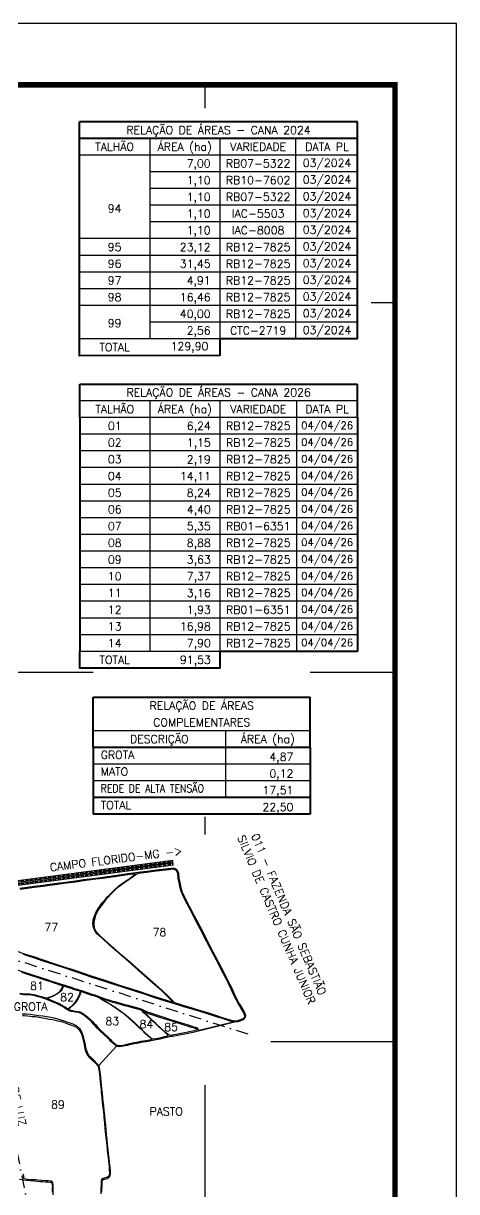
# Model space of a CAD drawing. Extents: x 725070 to 730320, y 7821509 to 7828934.
# Drawn here: x 728562 to 730320, y 7824190 to 7828934 of the extents above; entities that cross this region are included whole.
import ezdxf
from ezdxf.enums import TextEntityAlignment as Align

# ---------------------------------------------------------------- set-up
doc = ezdxf.new("R2010")
doc.units = 0
doc.header["$MEASUREMENT"] = 0
for name, pattern in [('CONTINUO', [0]), ('DASHDOT', [1, 0.5, -0.25, 0, -0.25]), ('DASHED2', [0.375, 0.25, -0.125]), ('LIN0', [0])]:
    doc.linetypes.add(name, pattern=pattern)
for name, color, linetype in [('0114000751', 1, 'Continuous'), ('CONFRONTANTES', 7, 'Continuous'), ('ESTRADA', 1, 'Continuous'), ('GROTA', 1, 'Continuous'), ('MALHA', 8, 'Continuous'), ('MARGEM', 5, 'Continuous'), ('QUADRO_DE_AREAS_CANA_2026', 7, 'Continuous'), ('QUADRO_DE_AREAS_CANA_ANTIGA', 7, 'Continuous'), ('QUADRO_DE_AREAS_COMPLEMENTARES', 7, 'Continuous'), ('REDE_DE_LUZ', 6, 'DASHDOT'), ('TEXTO', 7, 'Continuous')]:
    doc.layers.add(name, color=color, linetype=linetype)
for name, color, linetype, lineweight in [('0114000751077', 5, 'Continuous', 25), ('0114000751078', 5, 'Continuous', 25), ('0114000751081', 5, 'Continuous', 25), ('0114000751082', 5, 'Continuous', 25), ('0114000751083', 5, 'Continuous', 25), ('0114000751084', 5, 'Continuous', 25), ('0114000751085', 5, 'Continuous', 25), ('0114000751089', 5, 'Continuous', 25)]:
    doc.layers.add(name, color=color, linetype=linetype, lineweight=lineweight)
doc.styles.add('Simplex', font='simplex.shx')

msp = doc.modelspace()

# ---------------------------------------------------------------- linework, layer by layer
at = {"layer": '0114000751', "flags": 128}
for points in [[(728879.7, 7824187.6), (728880.4, 7824200.9), (728881.3, 7824211.9), (728881.7, 7824216.9), (728881.4, 7824228.3), (728881.6, 7824232.1), (728882.6, 7824236.3), (728887.1, 7824239.3), (728890.7, 7824240.6), (728901.8, 7824243), (728910.3, 7824248.6), (728913.5, 7824253.5), (728915.8, 7824264.4), (728915, 7824274.1), (728913.6, 7824290), (728911.9, 7824306.9), (728909.9, 7824324.7), (728907.8, 7824343.1), (728905.7, 7824361.5), (728903.8, 7824381), (728901.7, 7824401.1), (728899.5, 7824421.2), (728897.4, 7824441), (728895.7, 7824460), (728893.9, 7824479.7), (728891.9, 7824499.3), (728889.8, 7824518.7), (728887.6, 7824537.7), (728885.7, 7824555.6), (728884, 7824572.6), (728882.3, 7824589.5), (728880.5, 7824606.7), (728878.8, 7824622.7), (728877.2, 7824637.9), (728875.8, 7824652.1), (728874.3, 7824668.2), (728872.3, 7824684.1), (728871.2, 7824691.6), (728869.1, 7824700.2), (728867.9, 7824701.6), (728939.2, 7824780.5), (728942.9, 7824780.1), (728950.7, 7824779.2), (728967.1, 7824781.3), (728984.4, 7824784.9), (728993.4, 7824786.9), (729011.9, 7824791.2), (729029.8, 7824794.6), (729039.4, 7824796.3), (729060, 7824799.8), (729074.7, 7824802.6), (729092.9, 7824806), (729108.4, 7824809), (729117.1, 7824810.9), (729136.2, 7824815.4), (729149.6, 7824818.4), (729159.8, 7824820.6), (729166.7, 7824821.6), (729182.2, 7824824.1), (729201.5, 7824828.1), (729224.6, 7824832.6), (729235.6, 7824834.8), (729256.3, 7824839.1), (729418.5, 7824879), (729433.6, 7824881.2), (729441, 7824883.3), (729455.4, 7824889.4), (729463.9, 7824897.8), (729464.8, 7824904.9), (729459.8, 7824918.2), (729451, 7824934.2), (729440.6, 7824950.5), (729435.3, 7824958.5), (729429.7, 7824969.5), (729418.8, 7824991.8), (729409, 7825014.3), (729399.8, 7825033), (729394.7, 7825043.2), (729383.5, 7825064.9), (729377.5, 7825076.3), (729365.7, 7825099), (729354.3, 7825121.6), (729348.6, 7825132.1), (729324.5, 7825177.6), (729310.2, 7825205.5), (729303.5, 7825218.8), (729290.8, 7825244.2), (729267, 7825288.9), (729256.8, 7825309), (729216, 7825386.4), (729208.2, 7825404.9), (729204.9, 7825414.6), (729202.1, 7825424.7), (729197.5, 7825445), (729195.8, 7825455.1), (729194.4, 7825464.6), (729192.1, 7825483.3), (729186.3, 7825494.7), (729182.1, 7825499.1), (729172.4, 7825503.6), (729150.6, 7825501.3), (729113.1, 7825496.6), (729090.9, 7825493.5), (729062.8, 7825489.8), (729037.7, 7825486.6), (729027.6, 7825485.4), (729006.9, 7825482.7), (728984.8, 7825479.9), (728932.2, 7825472.3), (728901.3, 7825468), (728885.4, 7825465.8), (728855.6, 7825462), (728805.6, 7825455.7), (728773.3, 7825451.1), (728723.7, 7825444.5), (728707.9, 7825442.2), (728658.6, 7825435.2), (728641.5, 7825433), (728604.9, 7825428.3), (728586.1, 7825425.8), (728547.5, 7825420.4)], [(728545.8, 7824239.9), (728562.9, 7824238.3), (728572.6, 7824236.1), (728604.8, 7824233.6), (728617.1, 7824232.9), (728628.9, 7824231.7), (728639.4, 7824230.8), (728650.4, 7824230.2), (728661.3, 7824229.4), (728669.4, 7824228.7), (728672.9, 7824228.4), (728676.6, 7824225.4), (728677.7, 7824223.2), (728679.2, 7824214.3), (728678.6, 7824201.2), (728678.6, 7824188.1)]]:
    msp.add_lwpolyline(points, dxfattribs=at)
at = {"layer": '0114000751077', "linetype": 'CONTINUO'}
msp.add_lwpolyline([(728535.5, 7825166), (728562.1, 7825157.5), (728574.6, 7825153.5), (728603.4, 7825144.1), (728642.6, 7825131.3), (728685.4, 7825116.8), (728730.5, 7825101.9), (728762.4, 7825091.5), (728778.3, 7825086.4), (728841.5, 7825065.1), (728888.5, 7825049.4), (728920.1, 7825039.3), (728952.4, 7825028.8), (729022.4, 7825006.4), (729057.3, 7824995), (729090.4, 7824984), (729120.9, 7824974.2), (729151.4, 7824964.7), (729165.8, 7824960.2), (729170.2, 7824958.9), (729162, 7824967.2), (729149.7, 7824980.1), (729132.2, 7824997.2), (729122.4, 7825006.3), (729076.9, 7825046.2), (729039.7, 7825078.8), (729013.3, 7825102.1), (728986.9, 7825125.5), (728960.3, 7825148.8), (728946.8, 7825160.5), (728933.5, 7825172), (728907.1, 7825195.1), (728885.3, 7825214.5), (728876, 7825222.9), (728860.4, 7825237), (728850.1, 7825252.5), (728846.7, 7825261.1), (728843.2, 7825280.1), (728846.8, 7825299.1), (728849.7, 7825308.4), (728857.5, 7825326.5), (728868.9, 7825344.6), (728875.1, 7825353.5), (728881.8, 7825362), (728896.8, 7825379.4), (728905.1, 7825388.2), (728913.6, 7825397.3), (728931.2, 7825416.1), (728949.2, 7825431.7), (728958.6, 7825438.7), (728968.3, 7825445), (728986.4, 7825457.3), (728994.8, 7825463.2), (729016.3, 7825479.9), (729016.3, 7825479.9), (729007.4, 7825478.8), (728985.4, 7825475.9), (728932.7, 7825468.4), (728901.8, 7825464.1), (728885.9, 7825461.9), (728856.1, 7825458.1), (728806.1, 7825451.7), (728773.8, 7825447.2), (728724.3, 7825440.5), (728708.5, 7825438.2), (728659.1, 7825431.3), (728642, 7825429), (728605.4, 7825424.4), (728586.6, 7825421.8), (728548, 7825416.4)], dxfattribs=at)
at = {"layer": '0114000751078', "linetype": 'CONTINUO'}
msp.add_lwpolyline([(729023, 7825480.8), (728995.1, 7825459.9), (728985.8, 7825453.3), (728975.5, 7825446.3), (728955.2, 7825431.9), (728945.2, 7825424.4), (728936.1, 7825416.5), (728919.8, 7825400.1), (728904.2, 7825384.2), (728896.7, 7825375.7), (728882.4, 7825357.9), (728869.8, 7825339.6), (728864.1, 7825330.2), (728854, 7825310.7), (728848.5, 7825290.3), (728847.5, 7825280.5), (728849, 7825261.7), (728856.2, 7825247.5), (728867.7, 7825234.2), (728874.1, 7825227.7), (728894, 7825210.3), (728904.8, 7825200.8), (728928, 7825180), (728953.5, 7825157.5), (728966.4, 7825146.4), (728992.2, 7825124.3), (729018.7, 7825101.1), (729031.9, 7825089.3), (729085.4, 7825042.1), (729098.8, 7825030.3), (729125.7, 7825006.8), (729148.3, 7824985.5), (729175.3, 7824957.4), (729192.8, 7824952.1), (729208.9, 7824947.3), (729241.6, 7824937.4), (729275.7, 7824927.3), (729308.8, 7824916.7), (729341.6, 7824906.2), (729373.2, 7824896.1), (729400.5, 7824887.8), (729418.7, 7824883), (729432.7, 7824885.1), (729439.6, 7824887), (729453.2, 7824892.8), (729460.1, 7824899.7), (729460.7, 7824904.4), (729456.1, 7824916.5), (729447.6, 7824932.1), (729437.3, 7824948.3), (729431.8, 7824956.5), (729426.1, 7824967.7), (729415.2, 7824990.1), (729405.3, 7825012.7), (729396.2, 7825031.3), (729391.2, 7825041.3), (729380, 7825063.1), (729374, 7825074.5), (729362.1, 7825097.2), (729350.8, 7825119.8), (729345.1, 7825130.3), (729321, 7825175.8), (729306.7, 7825203.7), (729299.9, 7825217), (729287.3, 7825242.3), (729263.5, 7825287.1), (729253.2, 7825307.2), (729212.4, 7825384.7), (729204.4, 7825403.5), (729201, 7825413.4), (729198.2, 7825423.7), (729193.6, 7825444.2), (729191.9, 7825454.4), (729190.5, 7825464), (729188.3, 7825482.1), (729183, 7825492.3), (729179.7, 7825495.8), (729171.7, 7825499.5), (729151.1, 7825497.3), (729113.6, 7825492.6), (729091.5, 7825489.5), (729063.3, 7825485.8), (729038.2, 7825482.6), (729028.1, 7825481.4), (729023, 7825480.8)], close=True, dxfattribs=at)
at = {"layer": '0114000751081', "linetype": 'CONTINUO'}
msp.add_lwpolyline([(728547.9, 7824996.1), (728563, 7824993.6), (728578.3, 7824993.6), (728586.5, 7824993), (728595.2, 7824991.8), (728610.8, 7824988.7), (728617.7, 7824986.8), (728634.4, 7824981.7), (728643.2, 7824978.9), (728651.3, 7824976.6), (728655.2, 7824976.5), (728662.9, 7824978), (728675.1, 7824982.8), (728681.3, 7824985.6), (728694.2, 7824992), (728705.2, 7824998.9), (728709.7, 7825002.8), (728716.6, 7825011.4), (728722.3, 7825025.5), (728722.3, 7825025.5), (728720.6, 7825026.1), (728715.6, 7825027.4), (728668.4, 7825042.7), (728662.6, 7825044.2), (728554.8, 7825079.1)], dxfattribs=at)
at = {"layer": '0114000751082', "linetype": 'CONTINUO'}
msp.add_lwpolyline([(728793.7, 7825002.4), (728790.5, 7825003.5), (728779.8, 7825006.6), (728772.2, 7825008.7), (728764.9, 7825011.2), (728759.7, 7825013.2), (728724.1, 7825024.9), (728722.2, 7825019.6), (728720.3, 7825015.3), (728714.9, 7825004.6), (728704.9, 7824996.8), (728694.3, 7824990.1), (728682.9, 7824984.2), (728676.9, 7824981.5), (728658.4, 7824974.2), (728661.5, 7824973.1), (728665.5, 7824971.1), (728671.3, 7824968.4), (728683.9, 7824963.2), (728690.7, 7824960.6), (728697.7, 7824957.5), (728711.9, 7824950.6), (728724.6, 7824943.3), (728730.2, 7824939.8), (728740.2, 7824933.3), (728743.4, 7824933.4), (728747.3, 7824935.7), (728749.4, 7824937.1), (728753.6, 7824940.3), (728762, 7824947.2), (728770.3, 7824956.1), (728778.3, 7824968.2), (728782, 7824974.6), (728789, 7824988.5), (728790.5, 7824994.2)], close=True, dxfattribs=at)
at = {"layer": '0114000751083', "linetype": 'CONTINUO'}
msp.add_lwpolyline([(729084.5, 7824808.5), (729073.1, 7824817.6), (729068.4, 7824821.7), (729056.4, 7824832.6), (729040.5, 7824847.8), (729032.2, 7824855.6), (729015.3, 7824871.6), (729000.4, 7824885.3), (728992.7, 7824892.1), (728977, 7824905.4), (728968.8, 7824911.6), (728952.5, 7824923.7), (728936.3, 7824935.3), (728920, 7824945.9), (728912.2, 7824950.7), (728883.4, 7824967.4), (728877.1, 7824971.2), (728867, 7824977.8), (728851.2, 7824983.4), (728839.3, 7824986.8), (728795, 7825002), (728793.5, 7824996), (728789.4, 7824985.5), (728787.2, 7824980.9), (728782.5, 7824972), (728779.8, 7824967.8), (728773.6, 7824957.7), (728770.7, 7824954), (728762.6, 7824945.1), (728744.6, 7824931), (728753.2, 7824926.4), (728756, 7824925.9), (728760.5, 7824925.2), (728772.7, 7824923.3), (728785.9, 7824921.4), (728791.6, 7824919.7), (728801.1, 7824914.9), (728811.1, 7824908.2), (728815.8, 7824904.6), (728824.5, 7824896.9), (728835.6, 7824887.2), (728840.9, 7824882.2), (728850.9, 7824871.8), (728855.1, 7824867.1), (728864.5, 7824857), (728876.6, 7824844.6), (728888.9, 7824833.5), (728894.3, 7824828.6), (728903.7, 7824819.8), (728915, 7824807.4), (728920.9, 7824801.3), (728927.1, 7824795.3), (728938.7, 7824786.6), (728944, 7824784), (728950.7, 7824783.2), (728966.4, 7824785.2), (728983.6, 7824788.8), (728992.5, 7824790.8), (729011, 7824795.1), (729029.1, 7824798.6), (729038.8, 7824800.3), (729059.3, 7824803.8), (729073.9, 7824806.5), (729084.5, 7824808.5)], close=True, dxfattribs=at)
at = {"layer": '0114000751084', "linetype": 'CONTINUO'}
msp.add_lwpolyline([(728876.3, 7824974.5), (728890.6, 7824965.2), (728909, 7824954.6), (728918.6, 7824948.8), (728938.6, 7824935.8), (728958, 7824922), (728967.6, 7824914.8), (728987, 7824899.8), (729003.4, 7824885), (729011.5, 7824877.4), (729027.8, 7824862), (729052.9, 7824838.1), (729068.1, 7824823.6), (729079.4, 7824814.2), (729084.2, 7824811.5), (729092.1, 7824809.9), (729107.6, 7824812.9), (729116.2, 7824814.8), (729135.3, 7824819.3), (729148.8, 7824822.3), (729150, 7824822.5), (729146.8, 7824826.3), (729143.7, 7824829.4), (729134.2, 7824838.3), (729120.6, 7824850.7), (729113.5, 7824857.2), (729098.9, 7824870.7), (729083.9, 7824884.8), (729061.4, 7824905.8), (729050.8, 7824916.3), (729042, 7824925.8), (729035.8, 7824928.8), (729030.6, 7824930), (728986.2, 7824941.2), (728973.7, 7824944), (728946.5, 7824952.4), (728936.7, 7824954.9), (728925.4, 7824958.4), (728919.7, 7824960.2), (728908.6, 7824963.7), (728897.8, 7824966.9), (728876.3, 7824974.5)], close=True, dxfattribs=at)
at = {"layer": '0114000751085', "linetype": 'CONTINUO'}
msp.add_lwpolyline([(729045.3, 7824924.2), (729067, 7824913.7), (729073.4, 7824911.6), (729086, 7824907.6), (729097.6, 7824904.1), (729110.1, 7824900), (729135.6, 7824891.8), (729150.5, 7824887), (729176.5, 7824878.9), (729204.3, 7824870), (729213, 7824867.3), (729230.1, 7824861.9), (729252.9, 7824854.5), (729264.8, 7824851), (729267.7, 7824846.6), (729255.3, 7824843), (729234.8, 7824838.7), (729223.9, 7824836.5), (729200.7, 7824832), (729181.5, 7824828), (729166.1, 7824825.5), (729159.1, 7824824.5), (729149.9, 7824827.6), (729145.2, 7824830.6), (729136, 7824839.2), (729122.8, 7824851), (729116.4, 7824856.9), (729103.6, 7824868.8), (729098.2, 7824874), (729087.4, 7824884.1), (729076.5, 7824893.8), (729066.8, 7824903.2), (729061.9, 7824908), (729045.3, 7824924.2)], close=True, dxfattribs=at)
at = {"layer": '0114000751089', "linetype": 'CONTINUO', "elevation": 735.8}
for points in [[(728557.5, 7824905.4), (728564.3, 7824905), (728578, 7824903.9), (728590.4, 7824902.3), (728596.8, 7824901.7), (728610.2, 7824900.9), (728647.5, 7824894.7), (728660.3, 7824892.1), (728666.7, 7824890.8), (728679.5, 7824888.4), (728692.6, 7824885.5), (728698.9, 7824884.1), (728711.1, 7824881.6), (728724.4, 7824877.7), (728731.1, 7824875.4), (728744.5, 7824869.9), (728757.6, 7824865.3), (728764.3, 7824862.7), (728777.9, 7824857.2), (728787.7, 7824846.9), (728791.8, 7824840.7), (728798.4, 7824826.2), (728802.5, 7824811.3), (728804.3, 7824803.4), (728807.8, 7824787.2), (728811.7, 7824769.6), (728814.1, 7824761.8), (728819.5, 7824748.2), (728826.1, 7824738.6), (728830.7, 7824733.6), (728842.3, 7824723), (728853.8, 7824712), (728858.4, 7824707), (728865.4, 7824698.4), (728867.2, 7824690.8), (728868.2, 7824684.9), (728870.2, 7824669.1), (728871.9, 7824651.7), (728874.7, 7824623), (728876.9, 7824602.4), (728878, 7824592.2), (728880, 7824572.3), (728882.1, 7824551.6), (728883.2, 7824541.6), (728885.4, 7824522.1), (728887.6, 7824502.2), (728888.7, 7824491.5), (728890.9, 7824468.8), (728892.9, 7824445.2), (728894.1, 7824433.7), (728896.6, 7824410.9), (728898.9, 7824389.7), (728900, 7824379.1), (728902.1, 7824357.4), (728904.5, 7824336.4), (728907.9, 7824306.5), (728909.7, 7824288.8), (728910.5, 7824280.4), (728911.7, 7824264.6), (728909.7, 7824255.1), (728907.4, 7824251.5), (728900.2, 7824246.8), (728889.5, 7824244.5), (728885.3, 7824242.9), (728879, 7824238.7), (728877.6, 7824232.7), (728877.4, 7824228.4), (728877.7, 7824217), (728876.6, 7824203.9), (728876.1, 7824196.7), (728875.4, 7824181.4)], [(728682.9, 7824176.4), (728682.5, 7824192.8), (728682.5, 7824200.5), (728683.2, 7824214.5), (728681.5, 7824224.5), (728679.8, 7824228), (728674.5, 7824232.2), (728661.7, 7824233.4), (728654.2, 7824233.9), (728637, 7824235), (728620.4, 7824236.5), (728611.7, 7824237.2), (728593.7, 7824238.4), (728578.9, 7824239.4), (728573.3, 7824240), (728565.8, 7824241.7), (728564.9, 7824244.1), (728564.3, 7824245.3), (728564, 7824246.5), (728563.8, 7824248.1), (728562.9, 7824250.6), (728562.9, 7824252.7), (728561.7, 7824256.4), (728562, 7824257.2), (728560.7, 7824260.6)]]:
    msp.add_lwpolyline(points, dxfattribs=at)
at = {"layer": 'ESTRADA', "linetype": 'ByBlock'}
for points in [[(728476.4, 7825444.8), (729168.9, 7825536.1)], [(728477.2, 7825437.9), (729169.6, 7825529.1)], [(728477.8, 7825433.2), (729170.1, 7825524.4)], [(728478.7, 7825426.2), (729170.9, 7825517.4)]]:
    msp.add_lwpolyline(points, dxfattribs=at)
at = {"layer": 'ESTRADA', "linetype": 'DASHED2', "ltscale": 50}
for points in [[(728476.8, 7825441.4), (729169.2, 7825532.6)], [(728478.3, 7825429.7), (729170.5, 7825520.9)]]:
    msp.add_lwpolyline(points, dxfattribs=at)
at = {"layer": 'GROTA'}
msp.add_lwpolyline([(728557, 7824912.1), (728574.5, 7824911.8), (728591.1, 7824910.1), (728605.7, 7824907.6), (728623.1, 7824905.1), (728640.8, 7824903.1), (728657, 7824901.1), (728673.7, 7824897.9), (728691.8, 7824893.9), (728707.9, 7824889.4), (728722.7, 7824884.4), (728736.7, 7824879.8), (728749.6, 7824875.8), (728762.5, 7824871.1), (728776.3, 7824864.6), (728789.7, 7824852.7), (728798.5, 7824836.5), (728803.9, 7824820.3), (728808.1, 7824803.6), (728812, 7824786.5), (728815.6, 7824770.4), (728820.6, 7824755.7), (728828, 7824742.9), (728837.6, 7824732.6), (728849.1, 7824722), (728859.4, 7824710.7), (728867.9, 7824701.6), (728939.2, 7824780.5), (728939.2, 7824780.5), (728936.6, 7824783.2), (728924.5, 7824792.2), (728918.1, 7824798.5), (728912.1, 7824804.7), (728900.9, 7824817), (728891.6, 7824825.6), (728886.2, 7824830.6), (728873.8, 7824841.7), (728861.6, 7824854.2), (728852.2, 7824864.4), (728847.9, 7824869.1), (728838.1, 7824879.3), (728833, 7824884.2), (728821.8, 7824893.9), (728813.3, 7824901.5), (728808.8, 7824905), (728799.1, 7824911.4), (728790.1, 7824916), (728785, 7824917.4), (728772.1, 7824919.3), (728759.8, 7824921.2), (728755.3, 7824922), (728751.9, 7824922.6), (728738.2, 7824929.9), (728728.1, 7824936.4), (728722.5, 7824939.8), (728710, 7824947.1), (728696, 7824953.9), (728689.2, 7824956.8), (728682.4, 7824959.5), (728669.7, 7824964.8), (728663.8, 7824967.5), (728660, 7824969.4), (728650.1, 7824972.8), (728642.1, 7824975.1), (728633.2, 7824977.9), (728616.6, 7824982.9), (728609.9, 7824984.8), (728594.5, 7824987.9), (728586.1, 7824989.1), (728578.2, 7824989.6), (728562.7, 7824989.6), (728547, 7824992.2)], dxfattribs=at)
at = {"layer": 'MALHA'}
for points in [[(729300, 7828589.5), (729300, 7828684)], [(729973.8, 7827800), (730070.3, 7827800)], [(727697.5, 7826300), (728845.5, 7826300)], [(729726.1, 7826300), (730070.3, 7826300)], [(729300, 7825639.5), (729300, 7825711.2)], [(729565.6, 7824800), (730070.3, 7824800)], [(729300, 7822345), (729300, 7824621.9)]]:
    msp.add_lwpolyline(points, dxfattribs=at)
at = {"layer": 'MARGEM', "color": 174, "linetype": 'LIN0', "flags": 128}
msp.add_lwpolyline([(730320.3, 7821509), (730320.3, 7828934), (725070.3, 7828934), (725070.3, 7821509)], close=True, dxfattribs=at)
at = {"layer": 'MARGEM', "color": 174, "linetype": 'LIN0', "const_width": 22.7, "flags": 128}
msp.add_lwpolyline([(730070.3, 7822345), (730070.3, 7828684), (725320.3, 7828684), (725320.3, 7822345)], close=True, dxfattribs=at)
at = {"layer": 'QUADRO_DE_AREAS_CANA_2026', "color": 174, "linetype": 'ByBlock', "lineweight": 40}
for p, q in [((728790.2, 7827333.4), (728790.2, 7827469.1)), ((728790.2, 7827469.1), (729918.6, 7827469.1)), ((729918.6, 7827333.4), (729918.6, 7827469.1)), ((728790.2, 7827333.4), (728790.2, 7826383.4)), ((729918.6, 7827333.4), (729918.6, 7826383.4))]:
    msp.add_line(p, q, dxfattribs=at)
at = {"layer": 'QUADRO_DE_AREAS_CANA_2026', "linetype": 'Continuous'}
for p, q in [((729918.6, 7827401.2), (728790.2, 7827401.2)), ((729074.8, 7827401.2), (729074.8, 7826383.4)), ((729359.5, 7827401.2), (729359.5, 7826383.4)), ((729670.8, 7827401.2), (729670.8, 7826383.4)), ((729918.6, 7827333.4), (728790.2, 7827333.4)), ((729918.6, 7827265.5), (728790.2, 7827265.5)), ((729918.6, 7827197.7), (728790.2, 7827197.7)), ((729918.6, 7827129.8), (728790.2, 7827129.8)), ((729918.6, 7827062), (728790.2, 7827062)), ((729918.6, 7826994.1), (728790.2, 7826994.1)), ((729918.6, 7826926.3), (728790.2, 7826926.3)), ((729918.6, 7826858.4), (728790.2, 7826858.4)), ((729918.6, 7826790.6), (728790.2, 7826790.6)), ((729918.6, 7826722.7), (728790.2, 7826722.7)), ((729918.6, 7826654.8), (728790.2, 7826654.8)), ((729918.6, 7826587), (728790.2, 7826587)), ((729918.6, 7826519.1), (728790.2, 7826519.1)), ((729918.6, 7826451.3), (728790.2, 7826451.3)), ((729359.5, 7826383.4), (728790.2, 7826383.4))]:
    msp.add_line(p, q, dxfattribs=at)
at = {"layer": 'QUADRO_DE_AREAS_CANA_2026', "color": 174, "linetype": 'ByBlock', "lineweight": 40}
msp.add_lwpolyline([(729918.6, 7826383.4), (729359.5, 7826383.4), (729359.5, 7826315.6), (728790.2, 7826315.6), (728790.2, 7826383.4)], dxfattribs=at)
at = {"layer": 'QUADRO_DE_AREAS_CANA_ANTIGA', "color": 174, "linetype": 'ByBlock', "lineweight": 40}
for p, q in [((728789.7, 7827652.6), (728789.7, 7828534.7)), ((729918.1, 7828534.7), (728789.7, 7828534.7)), ((729918.1, 7827652.6), (729918.1, 7828534.7)), ((729918.1, 7828466.9), (728789.7, 7828466.9))]:
    msp.add_line(p, q, dxfattribs=at)
at = {"layer": 'QUADRO_DE_AREAS_CANA_ANTIGA', "linetype": 'Continuous'}
for p, q in [((729074.3, 7828466.9), (729074.3, 7827652.6)), ((729359, 7828466.9), (729359, 7827652.6)), ((729666.5, 7828466.9), (729666.5, 7827652.6)), ((729918.1, 7828399), (728789.7, 7828399)), ((729918.1, 7828331.2), (729074.3, 7828331.2)), ((729918.1, 7828263.3), (729074.3, 7828263.3)), ((729918.1, 7828195.5), (729074.3, 7828195.5)), ((729918.1, 7828127.6), (729074.3, 7828127.6)), ((729918.1, 7828059.8), (728789.7, 7828059.8)), ((729918.1, 7828059.8), (729074.3, 7828059.8)), ((729918.1, 7827991.9), (728789.7, 7827991.9)), ((729918.1, 7827924), (728789.7, 7827924)), ((729918.1, 7827856.2), (728789.7, 7827856.2)), ((729918.1, 7827788.3), (728789.7, 7827788.3)), ((729918.1, 7827720.5), (729074.3, 7827720.5)), ((729359, 7827652.6), (728789.7, 7827652.6))]:
    msp.add_line(p, q, dxfattribs=at)
at = {"layer": 'QUADRO_DE_AREAS_CANA_ANTIGA', "color": 174, "linetype": 'ByBlock', "lineweight": 40}
msp.add_lwpolyline([(729918.1, 7827652.6), (729359, 7827652.6), (729359, 7827584.8), (728789.7, 7827584.2), (728789.7, 7827652.6)], dxfattribs=at)
at = {"layer": 'QUADRO_DE_AREAS_COMPLEMENTARES', "color": 174, "linetype": 'ByBlock', "lineweight": 40}
for p, q in [((728845.5, 7825993.8), (728845.5, 7826197.3)), ((728845.5, 7826197.3), (729726.1, 7826197.3)), ((729726.1, 7825993.8), (729726.1, 7826197.3)), ((728845.5, 7825993.8), (728845.5, 7825790.2)), ((729726.1, 7825993.8), (728845.5, 7825993.8)), ((729726.1, 7825993.8), (729726.1, 7825790.2)), ((729726.1, 7825790.2), (728845.5, 7825790.2)), ((728845.5, 7825790.2), (728845.5, 7825722.4)), ((729726.1, 7825790.2), (729726.1, 7825722.4)), ((729726.1, 7825722.4), (728845.5, 7825722.4))]:
    msp.add_line(p, q, dxfattribs=at)
at = {"layer": 'QUADRO_DE_AREAS_COMPLEMENTARES', "linetype": 'Continuous'}
for p, q in [((729726.1, 7826061.6), (728845.5, 7826061.6)), ((729381.5, 7826061.6), (729381.5, 7825790.2)), ((729726.1, 7825925.9), (728845.5, 7825925.9)), ((729726.1, 7825858.1), (728845.5, 7825858.1))]:
    msp.add_line(p, q, dxfattribs=at)
at = {"layer": 'REDE_DE_LUZ', "ltscale": 100}
for points in [[(729474.4, 7824828.8), (726410.2, 7825809.5)], [(728399.3, 7825512.7), (728393.5, 7825403.2), (728382.9, 7825253.6), (728377.4, 7825137.4), (728598.9, 7824037.1)]]:
    msp.add_lwpolyline(points, dxfattribs=at)
at = {"layer": 'REDE_DE_LUZ', "linetype": 'ByBlock', "ltscale": 100}
msp.add_lwpolyline([(728560.9, 7825153.7), (728573.4, 7825149.7), (728602.1, 7825140.3), (728641.3, 7825127.5), (728684.1, 7825113.1), (728729.3, 7825098.1), (728761.2, 7825087.7), (728777, 7825082.6), (728840.2, 7825061.3), (728887.3, 7825045.6), (728918.8, 7825035.5), (728951.1, 7825025), (729021.1, 7825002.6), (729056, 7824991.2), (729089.2, 7824980.2), (729119.7, 7824970.4), (729150.2, 7824960.8), (729164.6, 7824956.4), (729173.2, 7824953.9), (729191.7, 7824948.3), (729207.8, 7824943.4), (729240.4, 7824933.6), (729274.5, 7824923.4), (729307.5, 7824912.9), (729340.4, 7824902.4), (729372, 7824892.3), (729399.5, 7824883.9), (729418.5, 7824879), (729274.6, 7824843.6), (729267.3, 7824854.4), (729254.1, 7824858.3), (729231.3, 7824865.7), (729214.2, 7824871.1), (729205.5, 7824873.8), (729177.7, 7824882.7), (729151.7, 7824890.8), (729136.8, 7824895.6), (729111.3, 7824903.8), (729098.8, 7824907.9), (729087.2, 7824911.4), (729074.6, 7824915.4), (729068.5, 7824917.4), (729044.4, 7824929.1), (729037.1, 7824932.7), (729031.6, 7824933.8), (728987.1, 7824945.1), (728974.7, 7824947.9), (728947.6, 7824956.2), (728937.8, 7824958.8), (728926.5, 7824962.2), (728920.9, 7824964), (728909.8, 7824967.5), (728899.1, 7824970.7), (728868.7, 7824981.4), (728852.4, 7824987.2), (728840.5, 7824990.6), (728798.9, 7825004.8), (728792.1, 7825007.2), (728791.7, 7825007.3), (728780.8, 7825010.4), (728773.3, 7825012.5), (728766.2, 7825014.9), (728761.1, 7825017), (728727.6, 7825028), (728721.7, 7825029.9), (728716.8, 7825031.2), (728669.5, 7825046.5), (728663.7, 7825048), (728561.7, 7825081.1), (728496.7, 7825102.1)], dxfattribs=at)

# ---------------------------------------------------------------- texts
at = {"layer": 'CONFRONTANTES', "color": 7, "linetype": 'Continuous', "style": 'Simplex'}
for s, p in [('SILVIO DE CASTRO CUNHA JUNIOR', (729429.3, 7825628.4)), ('011 - FAZENDA SÃO SEBASTIÃO   ', (729485.2, 7825635.3))]:
    msp.add_text(s, height=32.5, rotation=653.0404, dxfattribs=at).set_placement(p)
at = {"layer": 'CONFRONTANTES', "linetype": 'Continuous', "style": 'Simplex'}
msp.add_text('CAMPO FLORIDO-MG ->', height=32.5, rotation=7.3277, dxfattribs=at).set_placement((728671.5, 7825489.8))
at = {"layer": 'CONFRONTANTES', "color": 7, "linetype": 'Continuous', "style": 'Simplex'}
msp.add_text('PASTO', height=32.5, dxfattribs=at).set_placement((729073.8, 7824499.2))
at = {"layer": 'QUADRO_DE_AREAS_CANA_2026', "linetype": 'Continuous', "style": 'Simplex'}
for s, height, p in [('RELAÇÃO DE ÁREAS - CANA 2026', 32.5, (729354.4, 7827435.2)), ('TALHÃO', 32.5, (728932.5, 7827367.3)), ('ÁREA (ha)', 32.5, (729217.2, 7827367.3)), ('VARIEDADE', 32.5, (729515.1, 7827367.3)), ('DATA PL', 32.5, (729794.7, 7827367.3)), ('04/04/26', 30, (729794.7, 7827301.6)), ('01', 32.5, (728932.5, 7827299.4)), ('RB12-7825', 32.5, (729515.1, 7827299.4)), ('02', 32.5, (728932.5, 7827231.6)), ('RB12-7825', 32.5, (729515.1, 7827231.6)), ('04/04/26', 30, (729794.7, 7827233.8)), ('03', 32.5, (728932.5, 7827163.7)), ('RB12-7825', 32.5, (729515.1, 7827163.7)), ('04/04/26', 30, (729794.7, 7827165.9)), ('04', 32.5, (728932.5, 7827095.9)), ('RB12-7825', 32.5, (729515.1, 7827095.9)), ('04/04/26', 30, (729794.7, 7827098.1)), ('05', 32.5, (728932.5, 7827028)), ('RB12-7825', 32.5, (729515.1, 7827028)), ('04/04/26', 30, (729794.7, 7827030.2)), ('06', 32.5, (728932.5, 7826960.2)), ('RB12-7825', 32.5, (729515.1, 7826960.2)), ('04/04/26', 30, (729794.7, 7826962.4)), ('07', 32.5, (728932.5, 7826892.3)), ('RB01-6351', 32.5, (729515.1, 7826892.3)), ('04/04/26', 30, (729794.7, 7826894.5)), ('04/04/26', 30, (729794.7, 7826826.7)), ('08', 32.5, (728932.5, 7826824.5)), ('RB12-7825', 32.5, (729515.1, 7826824.5)), ('09', 32.5, (728932.5, 7826756.6)), ('RB12-7825', 32.5, (729515.1, 7826756.6)), ('04/04/26', 30, (729794.7, 7826758.8)), ('10', 32.5, (728932.5, 7826688.8)), ('RB12-7825', 32.5, (729515.1, 7826688.8)), ('04/04/26', 30, (729794.7, 7826691)), ('11', 32.5, (728932.5, 7826620.9)), ('RB12-7825', 32.5, (729515.1, 7826620.9)), ('04/04/26', 30, (729794.7, 7826623.1)), ('12', 32.5, (728932.5, 7826553.1)), ('RB01-6351', 32.5, (729515.1, 7826553.1)), ('04/04/26', 30, (729794.7, 7826555.3)), ('13', 32.5, (728932.5, 7826485.2)), ('RB12-7825', 32.5, (729515.1, 7826485.2)), ('04/04/26', 30, (729794.7, 7826487.4)), ('14', 32.5, (728932.5, 7826417.4)), ('RB12-7825', 32.5, (729515.1, 7826417.4)), ('04/04/26', 30, (729794.7, 7826419.6)), ('TOTAL', 32.5, (728932.5, 7826349.5))]:
    msp.add_text(s, height=height, dxfattribs=at).set_placement(p, align=Align.MIDDLE_CENTER)
for s, p in [('6,24', (729322.5, 7827283)), ('1,15', (729322.5, 7827215.2)), ('2,19', (729322.5, 7827147.3)), ('14,11', (729322.5, 7827079.5)), ('8,24', (729322.5, 7827011.6)), ('4,40', (729322.5, 7826943.8)), ('5,35', (729322.5, 7826875.9)), ('8,88', (729322.5, 7826808.1)), ('3,63', (729322.5, 7826740.2)), ('7,37', (729322.5, 7826672.4)), ('3,16', (729322.5, 7826604.5)), ('1,93', (729322.5, 7826536.6)), ('16,98', (729322.5, 7826468.8)), ('7,90', (729322.5, 7826400.9)), ('91,53', (729322.5, 7826333.1))]:
    msp.add_text(s, height=32.5, dxfattribs=at).set_placement(p, align=Align.RIGHT)
at = {"layer": 'QUADRO_DE_AREAS_CANA_ANTIGA', "linetype": 'Continuous', "style": 'Simplex'}
for s, p in [('RELAÇÃO DE ÁREAS - CANA 2024', (729353.9, 7828500.8)), ('TALHÃO', (728932, 7828432.9)), ('ÁREA (ha)', (729216.6, 7828432.9)), ('VARIEDADE', (729514.6, 7828432.9)), ('DATA PL', (729794.2, 7828432.9)), ('RB07-5322', (729514.6, 7828365.1)), ('03/2024', (729794.2, 7828367.3)), ('03/2024', (729794.2, 7828299.4)), ('RB10-7602', (729514.6, 7828297.2)), ('RB07-5322', (729514.6, 7828229.4)), ('03/2024', (729794.2, 7828231.6)), ('94', (728932, 7828182.2)), ('IAC-5503', (729514.6, 7828161.5)), ('03/2024', (729794.2, 7828163.7)), ('IAC-8008', (729514.6, 7828093.7)), ('03/2024', (729794.2, 7828095.9)), ('95', (728932, 7828025.8)), ('RB12-7825', (729514.6, 7828025.8)), ('03/2024', (729794.2, 7828028)), ('96', (728932, 7827958)), ('RB12-7825', (729514.6, 7827958)), ('03/2024', (729794.2, 7827960.2)), ('97', (728932, 7827890.1)), ('RB12-7825', (729514.6, 7827890.1)), ('03/2024', (729794.2, 7827892.3)), ('03/2024', (729794.2, 7827824.5)), ('98', (728932, 7827822.3)), ('RB12-7825', (729514.6, 7827822.3)), ('RB12-7825', (729514.6, 7827754.4)), ('03/2024', (729794.2, 7827756.6)), ('99', (728932, 7827716.7)), ('CTC-2719', (729514.6, 7827686.6)), ('03/2024', (729794.2, 7827688.8)), ('TOTAL', (728932, 7827618.7))]:
    msp.add_text(s, height=32.5, dxfattribs=at).set_placement(p, align=Align.MIDDLE_CENTER)
for s, p in [('7,00', (729321.9, 7828348.7)), ('1,10', (729321.9, 7828280.8)), ('1,10', (729321.9, 7828213)), ('1,10', (729321.9, 7828145.1)), ('1,10', (729321.9, 7828077.3)), ('23,12', (729321.9, 7828009.4)), ('31,45', (729321.9, 7827941.6)), ('4,91', (729321.9, 7827873.7)), ('16,46', (729321.9, 7827805.8)), ('40,00', (729321.9, 7827738)), ('2,56', (729321.9, 7827670.1))]:
    msp.add_text(s, height=32.5, dxfattribs=at).set_placement(p, align=Align.RIGHT)
msp.add_text('129,90', height=32.5, dxfattribs=at).set_placement((729159.4, 7827606.7))
at = {"layer": 'QUADRO_DE_AREAS_COMPLEMENTARES', "linetype": 'Continuous', "style": 'Simplex'}
for s, p in [('RELAÇÃO DE ÁREAS', (729285.8, 7826163.4)), ('COMPLEMENTARES', (729285.8, 7826095.6)), ('DESCRIÇÃO', (729113.5, 7826027.7)), ('ÁREA (ha)', (729553.8, 7826027.7))]:
    msp.add_text(s, height=32.5, dxfattribs=at).set_placement(p, align=Align.MIDDLE_CENTER)
for s, p in [('GROTA', (728875.6, 7825963.2)), ('MATO', (728875.6, 7825895.4)), ('TOTAL', (728875.6, 7825759.7))]:
    msp.add_text(s, height=32.5, dxfattribs=at).set_placement(p, align=Align.MIDDLE_LEFT)
for s, p in [('4,87', (729657.7, 7825939.1)), ('0,12', (729657.7, 7825871.2)), ('17,51', (729657.7, 7825803.4)), ('22,50', (729657.7, 7825735.5))]:
    msp.add_text(s, height=32.5, dxfattribs=at).set_placement(p, align=Align.RIGHT)
at = {"layer": 'QUADRO_DE_AREAS_COMPLEMENTARES', "linetype": 'Continuous', "style": 'Simplex', "width": 0.85}
msp.add_text('REDE DE ALTA TENSÃO', height=32.5, dxfattribs=at).set_placement((728875.6, 7825827.5), align=Align.MIDDLE_LEFT)
at = {"layer": 'TEXTO', "linetype": 'Continuous', "style": 'Simplex'}
for s, p in [('77', (728647.2, 7825248.2)), ('78', (729086.2, 7825227.4)), ('81', (728589.1, 7825009.4)), ('82', (728711, 7824963.5)), ('GROTA', (728522.8, 7824924.8)), ('83', (728894.7, 7824866)), ('84', (729033.1, 7824853.8)), ('85', (729133.5, 7824842.1)), ('89', (728673.9, 7824527.2))]:
    msp.add_text(s, height=32.5, dxfattribs=at).set_placement(p)
at = {"layer": 'TEXTO', "color": 6, "linetype": 'Continuous', "style": 'Simplex'}
msp.add_text('REDE DE LUZ', height=32.5, rotation=282, dxfattribs=at).set_placement((728481.1, 7824741.7))

doc.saveas('drawing.dxf')
